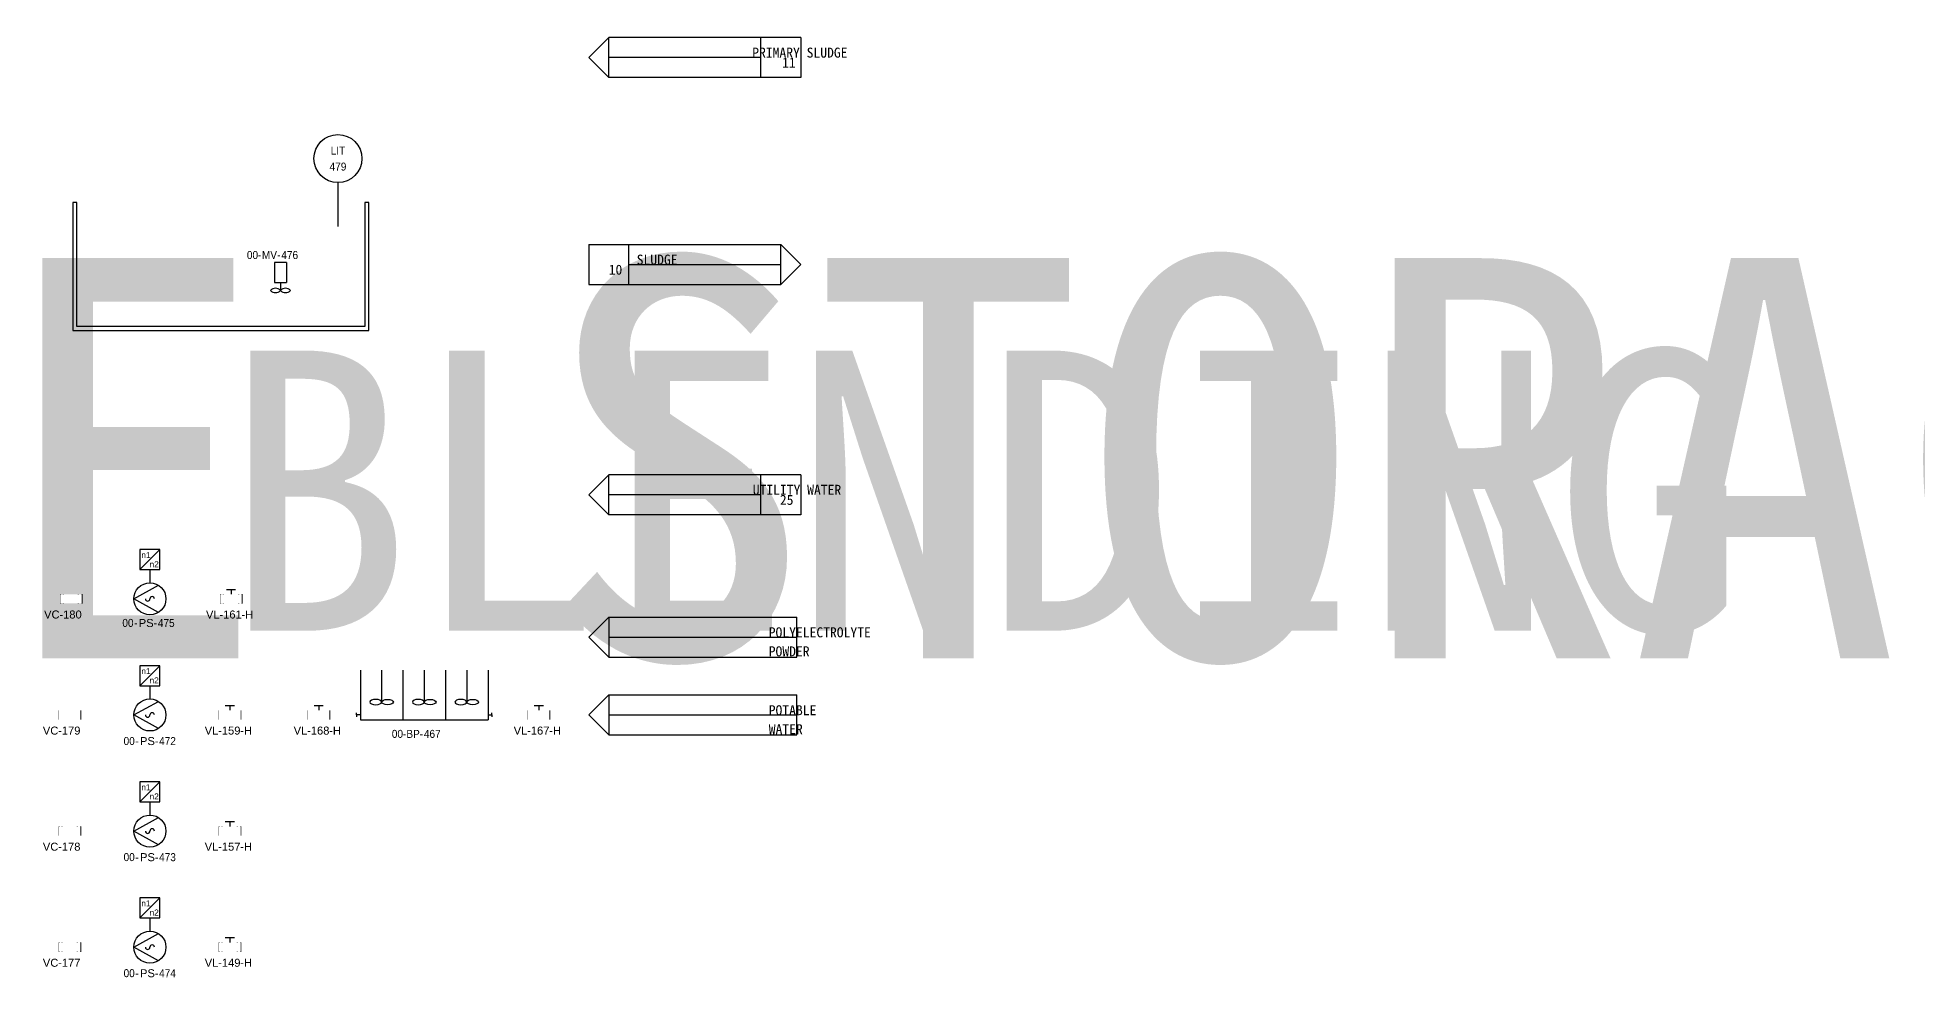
# Model space of a CAD drawing. Header units: millimetres. Extents: x 0 to 12089, y -479 to 374.
# Drawn here: x 5478.3 to 5948.1, y -258.6 to -23.8 of the extents above; entities that cross this region are included whole.
import ezdxf
from ezdxf.enums import TextEntityAlignment as Align

# ---------------------------------------------------------------- set-up
doc = ezdxf.new("R2018")
doc.units = ezdxf.units.MM
doc.header["$LTSCALE"] = 0.25
doc.set_wipeout_variables(frame=1)
for name, color, linetype, lineweight, true_color in [('equipment', 5, 'Continuous', 25, 0x0000ff), ('instrumentation', 7, 'Continuous', 25, 0xffffff), ('Text', 7, 'Continuous', 25, 0xffffff), ('unit', 1, 'Continuous', 25, 0xff0000), ('valve', 7, 'Continuous', 25, 0xffffff)]:
    doc.layers.add(name, color=color, linetype=linetype, lineweight=lineweight, true_color=true_color)
doc.styles.add('Organica', font='arial.ttf')
doc.styles.get("Standard").update_dxf_attribs({"font": 'arial.ttf'})

# ---------------------------------------------------------------- blocks, each defined once
blk = doc.blocks.new('*U209')
at = {"color": 4, "lineweight": 25, "ltscale": 0.25}
blk.add_line((0, 11), (0, 0), dxfattribs=at)
at = {"color": 4}
blk.add_circle((0, 17), 6, dxfattribs=at)
at = {"style": 'Organica', "width": 0.9}
for tag, flags, p in [('EQUIP_TYPE', 9, (31.18, 65.35)), ('AREA_CODE', 9, (31.18, 62.35)), ('NOTE_CHINESE', 9, (31.18, 56.35)), ('NOTE', 9, (31.18, 59.35)), ('MODEL', 9, (31.18, 53.35)), ('SPECIFICATION', 9, (31.18, 47.35)), ('MANUFACTURE', 9, (31.18, 50.35)), ('DO', 9, (31.18, 41.35)), ('DI', 9, (31.18, 44.35)), ('AI', 9, (31.18, 38.35)), ('AO', 9, (31.18, 35.35)), ('PB', 9, (31.18, 32.35)), ('PO', 9, (31.18, 29.35)), ('PROCESSUNITAREA', 9, (31.18, 26.35)), ('TAG_ID', 8, (0, 19)), ('TAG', 8, (0, 15))]:
    blk.add_attdef(tag, text='', height=2, dxfattribs=dict(at, flags=flags)).set_placement(p, align=Align.MIDDLE_CENTER)
blk = doc.blocks.new('*U349')
at = {"style": 'Organica', "flags": 1}
for tag, p in [('WIDTH', (-11.4, 38.99)), ('LENGTH', (-11.4, 33.02)), ('HEIGHT', (-11.4, 36.04)), ('LIQUIDLEVEL', (-11.4, 29.93)), ('VOLUME', (-11.4, 26.97))]:
    blk.add_attdef(tag, text='', height=2, dxfattribs=at).set_placement(p, align=Align.MIDDLE_CENTER)
at = {"layer": 'Text', "lineweight": 30, "flags": 104}
blk.add_attdef('NAME1', text='', height=2.5, dxfattribs=at).set_placement((74.29, -4.71), align=Align.MIDDLE_CENTER)
blk = doc.blocks.new('*U355')
at = {"lineweight": 25, "ltscale": 0.25}
for p, q in [((0, 12.38), (0, 0)), ((5.32, 12.38), (5.32, 4.42)), ((10.64, 12.38), (10.64, 0)), ((15.96, 12.38), (15.96, 4.42)), ((21.28, 12.38), (21.28, 0)), ((26.6, 12.38), (26.6, 4.42)), ((31.92, 12.38), (31.92, 0)), ((-0.92, 1.19), (-0.92, 1.69)), ((0, 1.19), (-0.92, 1.19)), ((-0.92, 1.19), (-0.92, 0.69)), ((0, 0), (10.64, 0)), ((10.64, 0), (21.28, 0)), ((21.28, 0), (31.92, 0)), ((31.92, 1.19), (32.85, 1.19)), ((32.85, 1.19), (32.85, 1.69)), ((32.85, 1.19), (32.85, 0.69))]:
    blk.add_line(p, q, dxfattribs=at)
at = {"extrusion": (0, 0, -1)}
for centre in [(3.84, 4.42), (14.48, 4.42), (25.12, 4.42)]:
    blk.add_ellipse(centre, major_axis=(1.48, 0), ratio=0.454465, dxfattribs=at)
for centre in [(6.8, 4.42), (17.44, 4.42), (28.09, 4.42)]:
    blk.add_ellipse(centre, major_axis=(-1.48, 0), ratio=0.454465)
at = {"char_height": 2, "width": 5.3402, "attachment_point": 6, "line_spacing_factor": 0.9, "style": 'Organica'}
for insert in [(11.47, -3.53), (15.67, -3.53)]:
    blk.add_mtext('{\\W0.9;-}', dxfattribs=dict(at, insert=insert))
at = {"style": 'Organica', "flags": 1}
for tag, p in [('EQUIP_TYPE', (49.38, 78.27)), ('NOTE', (49.38, 75.27)), ('NOTE_CHINESE', (49.38, 72.27)), ('CONSUMED_POWER', (49.38, 69.27)), ('STB_DTY', (49.38, 66.27)), ('MATERIAL', (49.38, 63.17)), ('INSTALLED_POWER', (49.38, 59.96)), ('MODEL', (49.38, 56.85)), ('MANUFACTURE', (49.38, 53.74)), ('UNIT_FLOW', (50.02, 50.66)), ('SP_FLOW', (50.02, 47.66)), ('RUNNINGHOURS', (50.24, 41.42)), ('INSTALLATION', (50.45, 44.48)), ('DI', (50.24, 38.42)), ('DO', (50.24, 35.42)), ('PB', (50.24, 32.42)), ('PO', (50.24, 29.42)), ('PROCESSUNITAREA', (50.24, 25.95))]:
    blk.add_attdef(tag, text='', height=2, dxfattribs=at).set_placement(p, align=Align.MIDDLE_CENTER)
at = {"style": 'Organica', "width": 0.9}
for tag, p in [('AREA_CODE', (10.67, -3.53)), ('TAG_ID', (14.85, -3.53))]:
    blk.add_attdef(tag, text='', height=2, dxfattribs=at).set_placement(p, align=Align.MIDDLE_RIGHT)
at = {"style": 'Organica', "width": 0.9, "flags": 8}
blk.add_attdef('TAG', text='', height=2, dxfattribs=at).set_placement((17.98, -3.53), align=Align.MIDDLE_CENTER)
blk = doc.blocks.new('*U421')
at = {"lineweight": 25, "ltscale": 0.25}
for p, q in [((-3.4, -2.11), (0, 4)), ((0, 4), (3.4, -2.11)), ((7.31, 2.5), (7.31, -2.5)), ((12.31, 2.5), (7.31, 2.5)), ((7.31, 2.5), (12.31, -2.5)), ((12.31, -2.5), (12.31, 2.5)), ((7.31, 0), (4, 0)), ((7.31, -2.5), (12.31, -2.5))]:
    blk.add_line(p, q, dxfattribs=at)
blk.add_circle((0, 0), 4)
for centre, start, end in [((0, 0.57), 90, 270), ((0, -0.57), 270, 90)]:
    blk.add_arc(centre, 0.57, start, end)
at = {"style": 'Organica'}
for s, p in [('n1', (10.2, 2.16)), ('n2', (7.9, 0.11))]:
    blk.add_text(s, height=1.5, rotation=270, dxfattribs=at).set_placement(p)
at = {"char_height": 2, "width": 5.3402, "attachment_point": 6, "rotation": 270, "line_spacing_factor": 0.9, "style": 'Organica'}
for insert in [(-6.02, 3.13), (-6.02, -1.77)]:
    blk.add_mtext('{\\W0.9;-}', dxfattribs=dict(at, insert=insert))
at = {"style": 'Organica', "flags": 1}
for tag, p in [('PUMP_TYPE', (-13.95, 99.74)), ('NOTE_CHINESE', (-13.95, 93.74)), ('NOTE', (-13.95, 96.74)), ('MATERIAL_HOUSING', (-13.95, 90.64)), ('MATERIAL_IMPELLER', (-13.95, 87.64)), ('INSTALLED_POWER', (-13.95, 81.43)), ('CONSUMED_POWER', (-13.95, 78.43)), ('MODEL', (-13.95, 75.32)), ('MANUFACTURE', (-13.95, 72.21)), ('UNIT_CAPACITY', (-13.42, 69.06)), ('SP_CAPACITY', (-13.42, 66.16)), ('UNIT_HEAD', (-13.42, 63.06)), ('SP_HEAD', (-13.42, 60.06)), ('INSTALLATION', (-13.42, 56.95)), ('STB_DTY', (-13.42, 53.63)), ('RUNNINGHOURS', (-13.42, 50.63)), ('HOSTNAME', (-12.95, 46.85)), ('FC-MAN', (-13.85, 47.7)), ('FC-MOD', (-13.85, 44.6)), ('DI', (-13.85, 41.6)), ('DO', (-13.85, 38.6)), ('AO', (-13.85, 32.6)), ('AI', (-13.85, 35.6)), ('PB', (-13.85, 29.6)), ('PROCESSUNITAREA', (-13.85, 23.6)), ('PO', (-13.85, 26.6))]:
    blk.add_attdef(tag, text='', height=2, dxfattribs=at).set_placement(p, align=Align.MIDDLE_CENTER)
at = {"style": 'Organica', "width": 0.9}
blk.add_attdef('AREA_CODE', text='', height=2, rotation=270, dxfattribs=at).set_placement((-6, 4.1), align=Align.MIDDLE_RIGHT)
at = {"style": 'Organica'}
blk.add_attdef('TAG_ID', text='', height=2, rotation=270, dxfattribs=at).set_placement((-6.02, -0.93), align=Align.MIDDLE_RIGHT)
at = {"style": 'Organica', "width": 0.9, "flags": 8}
blk.add_attdef('TAG', text='', height=2, rotation=270, dxfattribs=at).set_placement((-6.02, -4.08), align=Align.MIDDLE_CENTER)
blk = doc.blocks.new('*U427')
at = {"lineweight": 25, "ltscale": 0.25}
for p, q in [((-3.4, -2.11), (0, 4)), ((0, 4), (3.4, -2.11)), ((7.31, 2.5), (7.31, -2.5)), ((12.31, 2.5), (7.31, 2.5)), ((7.31, 2.5), (12.31, -2.5)), ((12.31, -2.5), (12.31, 2.5)), ((7.31, 0), (4, 0)), ((7.31, -2.5), (12.31, -2.5))]:
    blk.add_line(p, q, dxfattribs=at)
blk.add_circle((0, 0), 4)
for centre, start, end in [((0, 0.57), 90, 270), ((0, -0.57), 270, 90)]:
    blk.add_arc(centre, 0.57, start, end)
at = {"style": 'Organica'}
for s, p in [('n1', (10.2, 2.16)), ('n2', (7.9, 0.11))]:
    blk.add_text(s, height=1.5, rotation=270, dxfattribs=at).set_placement(p)
at = {"char_height": 2, "width": 5.3402, "attachment_point": 6, "rotation": 270, "line_spacing_factor": 0.9, "style": 'Organica'}
for insert in [(-6.52, 2.81), (-6.52, -2.09)]:
    blk.add_mtext('{\\W0.9;-}', dxfattribs=dict(at, insert=insert))
at = {"style": 'Organica', "flags": 1}
for tag, p in [('PUMP_TYPE', (-13.95, 99.74)), ('NOTE_CHINESE', (-13.95, 93.74)), ('NOTE', (-13.95, 96.74)), ('MATERIAL_HOUSING', (-13.95, 90.64)), ('MATERIAL_IMPELLER', (-13.95, 87.64)), ('INSTALLED_POWER', (-13.95, 81.43)), ('CONSUMED_POWER', (-13.95, 78.43)), ('MODEL', (-13.95, 75.32)), ('MANUFACTURE', (-13.95, 72.21)), ('UNIT_CAPACITY', (-13.42, 69.06)), ('SP_CAPACITY', (-13.42, 66.16)), ('UNIT_HEAD', (-13.42, 63.06)), ('SP_HEAD', (-13.42, 60.06)), ('INSTALLATION', (-13.42, 56.95)), ('STB_DTY', (-13.42, 53.63)), ('RUNNINGHOURS', (-13.42, 50.63)), ('HOSTNAME', (-12.95, 46.85)), ('FC-MAN', (-13.85, 47.7)), ('FC-MOD', (-13.85, 44.6)), ('DI', (-13.85, 41.6)), ('DO', (-13.85, 38.6)), ('AO', (-13.85, 32.6)), ('AI', (-13.85, 35.6)), ('PB', (-13.85, 29.6)), ('PROCESSUNITAREA', (-13.85, 23.6)), ('PO', (-13.85, 26.6))]:
    blk.add_attdef(tag, text='', height=2, dxfattribs=at).set_placement(p, align=Align.MIDDLE_CENTER)
at = {"style": 'Organica', "width": 0.9}
blk.add_attdef('AREA_CODE', text='', height=2, rotation=270, dxfattribs=at).set_placement((-6.5, 3.79), align=Align.MIDDLE_RIGHT)
at = {"style": 'Organica'}
blk.add_attdef('TAG_ID', text='', height=2, rotation=270, dxfattribs=at).set_placement((-6.52, -1.24), align=Align.MIDDLE_RIGHT)
at = {"style": 'Organica', "width": 0.9, "flags": 8}
blk.add_attdef('TAG', text='', height=2, rotation=270, dxfattribs=at).set_placement((-6.52, -4.39), align=Align.MIDDLE_CENTER)
blk = doc.blocks.new('*U431')
at = {"lineweight": 25, "ltscale": 0.25}
for p, q in [((-3.4, -2.11), (0, 4)), ((0, 4), (3.4, -2.11)), ((7.31, 2.5), (7.31, -2.5)), ((12.31, 2.5), (7.31, 2.5)), ((7.31, 2.5), (12.31, -2.5)), ((12.31, -2.5), (12.31, 2.5)), ((7.31, 0), (4, 0)), ((7.31, -2.5), (12.31, -2.5))]:
    blk.add_line(p, q, dxfattribs=at)
blk.add_circle((0, 0), 4)
for centre, start, end in [((0, 0.57), 90, 270), ((0, -0.57), 270, 90)]:
    blk.add_arc(centre, 0.57, start, end)
at = {"style": 'Organica'}
for s, p in [('n1', (10.2, 2.16)), ('n2', (7.9, 0.11))]:
    blk.add_text(s, height=1.5, rotation=270, dxfattribs=at).set_placement(p)
at = {"char_height": 2, "width": 5.3402, "attachment_point": 6, "rotation": 270, "line_spacing_factor": 0.9, "style": 'Organica'}
for insert in [(-6.52, 2.81), (-6.52, -2.09)]:
    blk.add_mtext('{\\W0.9;-}', dxfattribs=dict(at, insert=insert))
at = {"style": 'Organica', "flags": 1}
for tag, p in [('PUMP_TYPE', (-13.95, 99.74)), ('NOTE_CHINESE', (-13.95, 93.74)), ('NOTE', (-13.95, 96.74)), ('MATERIAL_HOUSING', (-13.95, 90.64)), ('MATERIAL_IMPELLER', (-13.95, 87.64)), ('INSTALLED_POWER', (-13.95, 81.43)), ('CONSUMED_POWER', (-13.95, 78.43)), ('MODEL', (-13.95, 75.32)), ('MANUFACTURE', (-13.95, 72.21)), ('UNIT_CAPACITY', (-13.42, 69.06)), ('SP_CAPACITY', (-13.42, 66.16)), ('UNIT_HEAD', (-13.42, 63.06)), ('SP_HEAD', (-13.42, 60.06)), ('INSTALLATION', (-13.42, 56.95)), ('STB_DTY', (-13.42, 53.63)), ('RUNNINGHOURS', (-13.42, 50.63)), ('HOSTNAME', (-12.95, 46.85)), ('FC-MAN', (-13.85, 47.7)), ('FC-MOD', (-13.85, 44.6)), ('DI', (-13.85, 41.6)), ('DO', (-13.85, 38.6)), ('AO', (-13.85, 32.6)), ('AI', (-13.85, 35.6)), ('PB', (-13.85, 29.6)), ('PROCESSUNITAREA', (-13.85, 23.6)), ('PO', (-13.85, 26.6))]:
    blk.add_attdef(tag, text='', height=2, dxfattribs=at).set_placement(p, align=Align.MIDDLE_CENTER)
at = {"style": 'Organica', "width": 0.9}
blk.add_attdef('AREA_CODE', text='', height=2, rotation=270, dxfattribs=at).set_placement((-6.5, 3.79), align=Align.MIDDLE_RIGHT)
at = {"style": 'Organica'}
blk.add_attdef('TAG_ID', text='', height=2, rotation=270, dxfattribs=at).set_placement((-6.52, -1.24), align=Align.MIDDLE_RIGHT)
at = {"style": 'Organica', "width": 0.9, "flags": 8}
blk.add_attdef('TAG', text='', height=2, rotation=270, dxfattribs=at).set_placement((-6.52, -4.39), align=Align.MIDDLE_CENTER)
blk = doc.blocks.new('*U435')
at = {"lineweight": 25, "ltscale": 0.25}
for p, q in [((-3.4, -2.11), (0, 4)), ((0, 4), (3.4, -2.11)), ((7.31, 2.5), (7.31, -2.5)), ((12.31, 2.5), (7.31, 2.5)), ((7.31, 2.5), (12.31, -2.5)), ((12.31, -2.5), (12.31, 2.5)), ((7.31, 0), (4, 0)), ((7.31, -2.5), (12.31, -2.5))]:
    blk.add_line(p, q, dxfattribs=at)
blk.add_circle((0, 0), 4)
for centre, start, end in [((0, 0.57), 90, 270), ((0, -0.57), 270, 90)]:
    blk.add_arc(centre, 0.57, start, end)
at = {"style": 'Organica'}
for s, p in [('n1', (10.2, 2.16)), ('n2', (7.9, 0.11))]:
    blk.add_text(s, height=1.5, rotation=270, dxfattribs=at).set_placement(p)
at = {"char_height": 2, "width": 5.3402, "attachment_point": 6, "rotation": 270, "line_spacing_factor": 0.9, "style": 'Organica'}
for insert in [(-6.52, 2.81), (-6.52, -2.09)]:
    blk.add_mtext('{\\W0.9;-}', dxfattribs=dict(at, insert=insert))
at = {"style": 'Organica', "flags": 1}
for tag, p in [('PUMP_TYPE', (-13.95, 99.74)), ('NOTE_CHINESE', (-13.95, 93.74)), ('NOTE', (-13.95, 96.74)), ('MATERIAL_HOUSING', (-13.95, 90.64)), ('MATERIAL_IMPELLER', (-13.95, 87.64)), ('INSTALLED_POWER', (-13.95, 81.43)), ('CONSUMED_POWER', (-13.95, 78.43)), ('MODEL', (-13.95, 75.32)), ('MANUFACTURE', (-13.95, 72.21)), ('UNIT_CAPACITY', (-13.42, 69.06)), ('SP_CAPACITY', (-13.42, 66.16)), ('UNIT_HEAD', (-13.42, 63.06)), ('SP_HEAD', (-13.42, 60.06)), ('INSTALLATION', (-13.42, 56.95)), ('STB_DTY', (-13.42, 53.63)), ('RUNNINGHOURS', (-13.42, 50.63)), ('HOSTNAME', (-12.95, 46.85)), ('FC-MAN', (-13.85, 47.7)), ('FC-MOD', (-13.85, 44.6)), ('DI', (-13.85, 41.6)), ('DO', (-13.85, 38.6)), ('AO', (-13.85, 32.6)), ('AI', (-13.85, 35.6)), ('PB', (-13.85, 29.6)), ('PROCESSUNITAREA', (-13.85, 23.6)), ('PO', (-13.85, 26.6))]:
    blk.add_attdef(tag, text='', height=2, dxfattribs=at).set_placement(p, align=Align.MIDDLE_CENTER)
at = {"style": 'Organica', "width": 0.9}
blk.add_attdef('AREA_CODE', text='', height=2, rotation=270, dxfattribs=at).set_placement((-6.5, 3.79), align=Align.MIDDLE_RIGHT)
at = {"style": 'Organica'}
blk.add_attdef('TAG_ID', text='', height=2, rotation=270, dxfattribs=at).set_placement((-6.52, -1.24), align=Align.MIDDLE_RIGHT)
at = {"style": 'Organica', "width": 0.9, "flags": 8}
blk.add_attdef('TAG', text='', height=2, rotation=270, dxfattribs=at).set_placement((-6.52, -4.39), align=Align.MIDDLE_CENTER)
blk = doc.blocks.new('*U487')
at = {"lineweight": 25, "ltscale": 0.25}
for p, q in [((1, 2.5), (1, -2.5)), ((4, 2.5), (1, 2.5)), ((4, 2.5), (4, -2.5)), ((1, -2.5), (4, -2.5)), ((2.5, -2.5), (2.5, -4.5))]:
    blk.add_line(p, q, dxfattribs=at)
for centre, start, end in [((1.26, -5.67), 43.3642, 136.6358), ((1.26, -3.33), 223.3642, 316.6358), ((3.74, -5.67), 43.3642, 136.6358), ((3.74, -3.33), 223.3642, 316.6358)]:
    blk.add_arc(centre, 1.71, start, end)
at = {"char_height": 2, "width": 5.3402, "attachment_point": 6, "line_spacing_factor": 0.9, "style": 'Organica'}
for insert in [(-2.3, 4.35), (2.5, 4.35)]:
    blk.add_mtext('{\\W0.9;-}', dxfattribs=dict(at, insert=insert))
at = {"style": 'Organica', "flags": 1}
for tag, p in [('EQUIP_TYPE', (24.21, 100.23)), ('NOTE_CHINESE', (24.21, 94.23)), ('NOTE', (24.21, 97.23)), ('MATERIAL_BODY', (24.21, 91.13)), ('MATERIAL_SHAFT', (24.21, 88.13)), ('MATERIAL_BLADE', (24.21, 85.13)), ('POWER_CONSUMED', (24.21, 78.92)), ('POWER_INSTALLED', (24.21, 81.92)), ('MODEL', (24.21, 75.81)), ('MANUFACTURE', (24.21, 72.7)), ('UNIT_TANKW', (24.37, 69.45)), ('UNIT_TANKL', (24.37, 66.45)), ('UNIT_TANKD', (24.37, 63.45)), ('UNIT_TANKV', (24.37, 60.45)), ('SP_TANKW', (24.37, 57.45)), ('SP_TANKD', (24.37, 51.13)), ('SP_TANKL', (24.37, 54.24)), ('SP_TANKV', (24.37, 48.13)), ('INSTALLATION', (24.55, 41.95)), ('STB_DTY', (24.55, 44.95)), ('RUNNINGHOURS', (25.37, 38.97)), ('DO', (25.37, 32.97)), ('DI', (25.37, 35.97)), ('PB', (25.37, 23.97)), ('PO', (25.37, 20.97)), ('PROCESSUNITAREA', (25.37, 13.71)), ('NUMBER_OF_UNIT', (25.37, 17.58))]:
    blk.add_attdef(tag, text='', height=2, dxfattribs=at).set_placement(p, align=Align.MIDDLE_CENTER)
at = {"style": 'Organica', "width": 0.9}
for tag, p in [('AREA_CODE', (-3.1, 4.35)), ('TAG_ID', (1.64, 4.35))]:
    blk.add_attdef(tag, text='', height=2, dxfattribs=at).set_placement(p, align=Align.MIDDLE_RIGHT)
at = {"style": 'Organica', "width": 0.9, "flags": 8}
blk.add_attdef('TAG', text='', height=2, dxfattribs=at).set_placement((4.81, 4.35), align=Align.MIDDLE_CENTER)
blk = doc.blocks.new('RefALPoly')
at = {"lineweight": 25, "ltscale": 0.25}
for p, q in [((5, 5), (0, 0)), ((5, 5), (52, 5)), ((5, 5), (5, -5)), ((52, -5), (52, 5)), ((5, -5), (0, 0)), ((5, 0), (52, 0)), ((5, -5), (52, -5))]:
    blk.add_line(p, q, dxfattribs=at)
at = {"layer": 'Text', "lineweight": 30, "flags": 104}
for tag, p in [('NAME1', (45, 2.44)), ('NAME2', (45, -2.3))]:
    blk.add_attdef(tag, text='', height=2.5, dxfattribs=at).set_placement(p, align=Align.MIDDLE_RIGHT)
blk = doc.blocks.new('RefALPotable')
at = {"lineweight": 25, "ltscale": 0.25}
for p, q in [((5, 5), (0, 0)), ((5, 5), (52, 5)), ((5, 5), (5, -5)), ((52, -5), (52, 5)), ((5, 0), (52, 0)), ((5, -5), (0, 0)), ((5, -5), (52, -5))]:
    blk.add_line(p, q, dxfattribs=at)
at = {"layer": 'Text', "lineweight": 30, "flags": 104}
for tag, p in [('NAME1', (45, 2.44)), ('NAME2', (45, -2.3))]:
    blk.add_attdef(tag, text='', height=2.5, dxfattribs=at).set_placement(p, align=Align.MIDDLE_RIGHT)
blk = doc.blocks.new('RefALRawSludge')
at = {"lineweight": 25, "ltscale": 0.25}
for p, q in [((-48, 5), (-53, 0)), ((0, 5), (-48, 5)), ((-48, -5), (-48, 5)), ((-10, -5), (-10, 5)), ((0, 5), (0, -5)), ((-48, -5), (-53, 0)), ((-10, 0), (-48, 0)), ((0, -5), (-48, -5))]:
    blk.add_line(p, q, dxfattribs=at)
at = {"layer": 'Text', "lineweight": 30, "flags": 104}
blk.add_attdef('NAME', text='', height=2.5, dxfattribs=at).set_placement((-12.13, 2.5), align=Align.MIDDLE_RIGHT)
blk.add_attdef('ID', text='', height=2.5, dxfattribs=at).set_placement((-4.65, 0), align=Align.MIDDLE_CENTER)
blk = doc.blocks.new('RefAR10Sludge')
at = {"lineweight": 25, "ltscale": 0.25}
for p, q in [((0, 5), (48, 5)), ((0, 5), (0, -5)), ((10, -5), (10, 5)), ((48, -5), (48, 5)), ((48, 5), (53, 0)), ((10, 0), (48, 0)), ((48, -5), (53, 0)), ((0, -5), (48, -5))]:
    blk.add_line(p, q, dxfattribs=at)
at = {"layer": 'Text', "lineweight": 30, "flags": 104}
blk.add_attdef('Name', text='', height=2.5, dxfattribs=at).set_placement((12, 2.5), align=Align.MIDDLE_LEFT)
blk.add_attdef('ID', text='', height=2.5, dxfattribs=at).set_placement((5, 0), align=Align.MIDDLE_CENTER)
blk = doc.blocks.new('RefAL25UtilityWater')
at = {"lineweight": 25, "ltscale": 0.25}
for p, q in [((5, 5), (0, 0)), ((53, 5), (5, 5)), ((5, -5), (5, 5)), ((43, -5), (43, 5)), ((53, 5), (53, -5)), ((43, 0), (5, 0)), ((5, -5), (0, 0)), ((53, -5), (5, -5))]:
    blk.add_line(p, q, dxfattribs=at)
at = {"layer": 'Text', "lineweight": 30, "flags": 104}
blk.add_attdef('Name', text='', height=2.5, dxfattribs=at).set_placement((41, 2.5), align=Align.MIDDLE_RIGHT)
blk.add_attdef('ID', text='', height=2.5, dxfattribs=at).set_placement((47.78, 0), align=Align.MIDDLE_CENTER)
blk = doc.blocks.new('*U522')
at = {"lineweight": 25, "ltscale": 0.25, "flags": 128}
blk.add_lwpolyline([(0, 32), (0, 0), (74, 0), (74, 32), (73, 32), (73, 1), (1, 1), (1, 32)], close=True, dxfattribs=at)
at = {"style": 'Organica', "flags": 1}
for tag, p in [('WIDTH', (-11.4, 38.99)), ('LENGTH', (-11.4, 33.02)), ('HEIGHT', (-11.4, 36.04)), ('LIQUIDLEVEL', (-11.4, 29.93)), ('VOLUME', (-11.4, 26.97))]:
    blk.add_attdef(tag, text='', height=2, dxfattribs=at).set_placement(p, align=Align.MIDDLE_CENTER)
at = {"layer": 'Text', "lineweight": 30, "flags": 104}
blk.add_attdef('i18N-PID-0352', text='', height=2.5, dxfattribs=at).set_placement((37, -5), align=Align.MIDDLE_CENTER)
blk = doc.blocks.new('*U556')
blk.add_hatch(color=256).paths.add_polyline_path([(-0.5, 0, 1), (0.5, 0, 1)])
at = {"lineweight": 25, "ltscale": 0.25}
for p, q in [((-2.67, 1.14), (-2.67, -1.14)), ((-1.9, -1.14), (-1.9, 1.14)), ((-0.46, 0.19), (-1.9, 0.76)), ((1.14, 2.29), (-1.14, 2.29)), ((0, 2.29), (0, 0)), ((0.46, 0.19), (1.9, 0.76)), ((1.9, -1.14), (1.9, 1.14)), ((2.67, 1.14), (2.67, -1.14)), ((-1.9, -0.76), (-0.46, -0.19)), ((1.9, -0.76), (0.46, -0.19))]:
    blk.add_line(p, q, dxfattribs=at)
blk.add_circle((0, 0), 0.5)
at = {"char_height": 2, "width": 5.3402, "style": 'Organica'}
for s, insert, attachment_point in [('-', (-1.98, -3.9), 6), ('-H', (2.6, -3.9), 4)]:
    blk.add_mtext(s, dxfattribs=dict(at, insert=insert, attachment_point=attachment_point))
at = {"style": 'Organica'}
for tag, flags, p in [('EQUIP_TYPE', 1, (-8.63, 62.54)), ('NOTE_CHINESE', 1, (-8.63, 56.54)), ('NOTE', 1, (-8.63, 59.54)), ('AREA_CODE', 1, (-8.63, 53.54)), ('DO', 1, (-8.63, 47.54)), ('DI', 1, (-8.63, 50.54)), ('AO', 1, (-8.63, 41.54)), ('AI', 1, (-8.63, 44.54)), ('PB', 1, (-8.63, 38.54)), ('SP_ACTUATED', 1, (-8.63, 32.54)), ('PO', 1, (-8.63, 35.54)), ('SIZE', 1, (-8.63, 23.54)), ('MATERIAL', 1, (-8.63, 19.54)), ('PRESSURE', 1, (-8.63, 15.54)), ('PROCESSUNITAREA', 1, (-8.63, 11.72)), ('TAG', 8, (0.33, -3.9))]:
    blk.add_attdef(tag, text='', height=2, dxfattribs=dict(at, flags=flags)).set_placement(p, align=Align.MIDDLE_CENTER)
blk.add_attdef('TAG_ID', text='', height=2, dxfattribs=at).set_placement((-2.86, -3.9), align=Align.MIDDLE_RIGHT)
blk.add_wipeout([(-2.67, 1.14), (2.67, 1.14), (2.67, -1.14), (-2.67, -1.14)])
blk = doc.blocks.new('*U566')
at = {"lineweight": 25, "ltscale": 0.25}
for p, q in [((-2.67, 1.14), (-2.67, -1.14)), ((-1.9, -1.14), (-1.9, 1.14)), ((1.9, 0.76), (-1.9, -0.76)), ((-1.9, -0.76), (-1.09, 0.17)), ((1.9, -1.14), (1.9, 1.14)), ((2.67, 1.14), (2.67, -1.14)), ((-1.9, -0.76), (-0.67, -0.87))]:
    blk.add_line(p, q, dxfattribs=at)
at = {"insert": (-1.98, -3.9), "char_height": 2, "width": 5.3402, "attachment_point": 6, "style": 'Organica'}
blk.add_mtext('-', dxfattribs=at)
at = {"style": 'Organica'}
for tag, flags, p in [('EQUIP_TYPE', 1, (-8.63, 62.54)), ('NOTE_CHINESE', 1, (-8.63, 56.54)), ('NOTE', 1, (-8.63, 59.54)), ('AREA_CODE', 1, (-8.63, 53.54)), ('DO', 1, (-8.63, 47.54)), ('DI', 1, (-8.63, 50.54)), ('AO', 1, (-8.63, 41.54)), ('AI', 1, (-8.63, 44.54)), ('PB', 1, (-8.63, 38.54)), ('SP_ACTUATED', 1, (-8.63, 32.54)), ('PO', 1, (-8.63, 35.54)), ('SIZE', 1, (-8.63, 23.54)), ('MATERIAL', 1, (-8.63, 19.54)), ('PRESSURE', 1, (-8.63, 15.54)), ('PROCESSUNITAREA', 1, (-8.63, 11.72)), ('TAG', 8, (0.33, -3.9))]:
    blk.add_attdef(tag, text='', height=2, dxfattribs=dict(at, flags=flags)).set_placement(p, align=Align.MIDDLE_CENTER)
blk.add_attdef('TAG_ID', text='', height=2, dxfattribs=at).set_placement((-2.86, -3.9), align=Align.MIDDLE_RIGHT)
blk.add_wipeout([(-2.67, 1.14), (2.67, 1.14), (2.67, -1.14), (-2.67, -1.14)])

msp = doc.modelspace()

# ---------------------------------------------------------------- block references
ref = msp.add_blockref('RefALRawSludge', (5669, -28.78))
lines = msp.add_mtext('11', dxfattribs={"layer": 'Text', "insert": (5664.34, -28.78), "char_height": 2.5, "attachment_point": 1})
ref.add_attrib('ID', '', (5664.34, -28.78), dxfattribs={"flags": 104}).embed_mtext(lines)
lines = msp.add_mtext('PRIMARY SLUDGE', dxfattribs={"layer": 'Text', "insert": (5656.87, -26.28), "char_height": 2.5, "attachment_point": 1})
ref.add_attrib('NAME', '', (5656.87, -26.28), dxfattribs={"flags": 104}).embed_mtext(lines)
ref = msp.add_blockref('RefAR10Sludge', (5616, -80.5))
lines = msp.add_mtext('10', dxfattribs={"layer": 'Text', "insert": (5621, -80.5), "char_height": 2.5, "attachment_point": 1})
ref.add_attrib('ID', '', (5621, -80.5), dxfattribs={"flags": 104}).embed_mtext(lines)
lines = msp.add_mtext('SLUDGE', dxfattribs={"layer": 'Text', "insert": (5628, -78), "char_height": 2.5, "attachment_point": 1})
ref.add_attrib('Name', '', (5628, -78), dxfattribs={"flags": 104}).embed_mtext(lines)
ref = msp.add_blockref('RefAL25UtilityWater', (5616, -138))
lines = msp.add_mtext('25', dxfattribs={"layer": 'Text', "insert": (5663.78, -138), "char_height": 2.5, "attachment_point": 1})
ref.add_attrib('ID', '', (5663.78, -138), dxfattribs={"flags": 104}).embed_mtext(lines)
lines = msp.add_mtext('UTILITY WATER', dxfattribs={"layer": 'Text', "insert": (5657, -135.5), "char_height": 2.5, "attachment_point": 1})
ref.add_attrib('Name', '', (5657, -135.5), dxfattribs={"flags": 104}).embed_mtext(lines)
ref = msp.add_blockref('RefALPoly', (5616, -173.55))
lines = msp.add_mtext('POWDER', dxfattribs={"layer": 'Text', "insert": (5661, -175.85), "char_height": 2.5, "attachment_point": 1})
ref.add_attrib('NAME2', '', (5661, -175.85), dxfattribs={"flags": 104}).embed_mtext(lines)
lines = msp.add_mtext('POLYELECTROLYTE', dxfattribs={"layer": 'Text', "insert": (5661, -171.1), "char_height": 2.5, "attachment_point": 1})
ref.add_attrib('NAME1', '', (5661, -171.1), dxfattribs={"flags": 104}).embed_mtext(lines)
ref = msp.add_blockref('RefALPotable', (5616, -193))
lines = msp.add_mtext('WATER', dxfattribs={"layer": 'Text', "insert": (5661, -195.3), "char_height": 2.5, "attachment_point": 1})
ref.add_attrib('NAME2', '', (5661, -195.3), dxfattribs={"flags": 104}).embed_mtext(lines)
lines = msp.add_mtext('POTABLE', dxfattribs={"layer": 'Text', "insert": (5661, -190.56), "char_height": 2.5, "attachment_point": 1})
ref.add_attrib('NAME1', '', (5661, -190.56), dxfattribs={"flags": 104}).embed_mtext(lines)
at = {"layer": 'equipment'}
ref = msp.add_blockref('*U487', (5536.46, -82.45), dxfattribs=at)
ref.add_attrib('TAG', '476', dxfattribs={"layer": '0', "height": 2, "style": 'Organica', "width": 0.9}).set_placement((5541.27, -78.09), align=Align.MIDDLE_CENTER)
ref.add_attrib('AREA_CODE', '00', dxfattribs={"layer": '0', "height": 2, "style": 'Organica', "width": 0.9}).set_placement((5533.36, -78.09), align=Align.MIDDLE_RIGHT)
ref.add_attrib('TAG_ID', 'MV', dxfattribs={"layer": '0', "height": 2, "style": 'Organica', "width": 0.9}).set_placement((5538.09, -78.09), align=Align.MIDDLE_RIGHT)
ref = msp.add_blockref('*U421', (5506.33, -164), dxfattribs=dict(at, rotation=90))
ref.add_attrib('TAG', '475', dxfattribs={"layer": '0', "height": 2, "style": 'Organica', "width": 0.9}).set_placement((5510.41, -170.02), align=Align.MIDDLE_CENTER)
ref.add_attrib('AREA_CODE', '00', dxfattribs={"layer": '0', "height": 2, "style": 'Organica', "width": 0.9}).set_placement((5502.23, -170), align=Align.MIDDLE_RIGHT)
ref.add_attrib('TAG_ID', 'PS', dxfattribs={"layer": '0', "height": 2, "style": 'Organica'}).set_placement((5507.26, -170.02), align=Align.MIDDLE_RIGHT)
ref = msp.add_blockref('*U427', (5506.33, -193), dxfattribs=dict(at, rotation=90))
ref.add_attrib('TAG', '472', dxfattribs={"layer": '0', "height": 2, "style": 'Organica', "width": 0.9}).set_placement((5510.72, -199.52), align=Align.MIDDLE_CENTER)
ref.add_attrib('AREA_CODE', '00', dxfattribs={"layer": '0', "height": 2, "style": 'Organica', "width": 0.9}).set_placement((5502.54, -199.5), align=Align.MIDDLE_RIGHT)
ref.add_attrib('TAG_ID', 'PS', dxfattribs={"layer": '0', "height": 2, "style": 'Organica'}).set_placement((5507.57, -199.52), align=Align.MIDDLE_RIGHT)
ref = msp.add_blockref('*U355', (5558.92, -194.19), dxfattribs=at)
ref.add_attrib('TAG', '467', dxfattribs={"layer": '0', "height": 2, "style": 'Organica', "width": 0.9}).set_placement((5576.9, -197.72), align=Align.MIDDLE_CENTER)
ref.add_attrib('AREA_CODE', '00', dxfattribs={"layer": '0', "height": 2, "style": 'Organica', "width": 0.9}).set_placement((5569.59, -197.72), align=Align.MIDDLE_RIGHT)
ref.add_attrib('TAG_ID', 'BP', dxfattribs={"layer": '0', "height": 2, "style": 'Organica', "width": 0.9}).set_placement((5573.78, -197.72), align=Align.MIDDLE_RIGHT)
ref = msp.add_blockref('*U431', (5506.33, -222), dxfattribs=dict(at, rotation=90))
ref.add_attrib('TAG', '473', dxfattribs={"layer": '0', "height": 2, "style": 'Organica', "width": 0.9}).set_placement((5510.72, -228.52), align=Align.MIDDLE_CENTER)
ref.add_attrib('AREA_CODE', '00', dxfattribs={"layer": '0', "height": 2, "style": 'Organica', "width": 0.9}).set_placement((5502.54, -228.5), align=Align.MIDDLE_RIGHT)
ref.add_attrib('TAG_ID', 'PS', dxfattribs={"layer": '0', "height": 2, "style": 'Organica'}).set_placement((5507.57, -228.52), align=Align.MIDDLE_RIGHT)
ref = msp.add_blockref('*U435', (5506.33, -251), dxfattribs=dict(at, rotation=90))
ref.add_attrib('TAG', '474', dxfattribs={"layer": '0', "height": 2, "style": 'Organica', "width": 0.9}).set_placement((5510.72, -257.52), align=Align.MIDDLE_CENTER)
ref.add_attrib('AREA_CODE', '00', dxfattribs={"layer": '0', "height": 2, "style": 'Organica', "width": 0.9}).set_placement((5502.54, -257.5), align=Align.MIDDLE_RIGHT)
ref.add_attrib('TAG_ID', 'PS', dxfattribs={"layer": '0', "height": 2, "style": 'Organica'}).set_placement((5507.57, -257.52), align=Align.MIDDLE_RIGHT)
at = {"layer": 'instrumentation'}
ref = msp.add_blockref('*U209', (5553.33, -71), dxfattribs=at)
ref.add_attrib('TAG', '479', dxfattribs={"layer": '0', "height": 2, "style": 'Organica', "width": 0.9}).set_placement((5553.33, -56), align=Align.MIDDLE_CENTER)
ref.add_attrib('TAG_ID', 'LIT', dxfattribs={"layer": '0', "height": 2, "style": 'Organica', "width": 0.9}).set_placement((5553.33, -52), align=Align.MIDDLE_CENTER)
at = {"layer": 'unit'}
ref = msp.add_blockref('*U349', (5053.33, -74.17), dxfattribs=at)
lines = msp.add_mtext('SLUDGE STORAGE TANK', dxfattribs={"layer": 'Text', "insert": (5127.62, -78.88), "char_height": 100, "attachment_point": 1})
ref.add_attrib('NAME1', '', (5127.62, -78.88), dxfattribs={"flags": 104}).embed_mtext(lines)
ref = msp.add_blockref('*U522', (5487.07, -96.96), dxfattribs=at)
lines = msp.add_mtext('BLENDING TANK', dxfattribs={"layer": 'Text', "insert": (5524.07, -101.96), "char_height": 70, "attachment_point": 1})
ref.add_attrib('i18N-PID-0352', '', (5524.07, -101.96), dxfattribs={"flags": 104}).embed_mtext(lines)
at = {"layer": 'valve'}
ref = msp.add_blockref('*U566', (5486.3, -193), dxfattribs=at)
ref.add_attrib('TAG', '179', dxfattribs={"layer": '0', "height": 2, "style": 'Organica'}).set_placement((5486.63, -196.9), align=Align.MIDDLE_CENTER)
ref.add_attrib('TAG_ID', 'VC', dxfattribs={"layer": '0', "height": 2, "style": 'Organica'}).set_placement((5483.44, -196.9), align=Align.MIDDLE_RIGHT)
ref = msp.add_blockref('*U556', (5526.3, -193), dxfattribs=at)
ref.add_attrib('TAG', '159', dxfattribs={"layer": '0', "height": 2, "style": 'Organica'}).set_placement((5526.63, -196.9), align=Align.MIDDLE_CENTER)
ref.add_attrib('TAG_ID', 'VL', dxfattribs={"layer": '0', "height": 2, "style": 'Organica'}).set_placement((5523.44, -196.9), align=Align.MIDDLE_RIGHT)
ref = msp.add_blockref('*U556', (5548.53, -193), dxfattribs=at)
ref.add_attrib('TAG', '168', dxfattribs={"layer": '0', "height": 2, "style": 'Organica'}).set_placement((5548.86, -196.9), align=Align.MIDDLE_CENTER)
ref.add_attrib('TAG_ID', 'VL', dxfattribs={"layer": '0', "height": 2, "style": 'Organica'}).set_placement((5545.67, -196.9), align=Align.MIDDLE_RIGHT)
ref = msp.add_blockref('*U556', (5603.53, -193), dxfattribs=at)
ref.add_attrib('TAG', '167', dxfattribs={"layer": '0', "height": 2, "style": 'Organica'}).set_placement((5603.86, -196.9), align=Align.MIDDLE_CENTER)
ref.add_attrib('TAG_ID', 'VL', dxfattribs={"layer": '0', "height": 2, "style": 'Organica'}).set_placement((5600.67, -196.9), align=Align.MIDDLE_RIGHT)
ref = msp.add_blockref('*U556', (5526.3, -222), dxfattribs=at)
ref.add_attrib('TAG', '157', dxfattribs={"layer": '0', "height": 2, "style": 'Organica'}).set_placement((5526.63, -225.9), align=Align.MIDDLE_CENTER)
ref.add_attrib('TAG_ID', 'VL', dxfattribs={"layer": '0', "height": 2, "style": 'Organica'}).set_placement((5523.44, -225.9), align=Align.MIDDLE_RIGHT)
ref = msp.add_blockref('*U566', (5486.3, -222), dxfattribs=at)
ref.add_attrib('TAG', '178', dxfattribs={"layer": '0', "height": 2, "style": 'Organica'}).set_placement((5486.63, -225.9), align=Align.MIDDLE_CENTER)
ref.add_attrib('TAG_ID', 'VC', dxfattribs={"layer": '0', "height": 2, "style": 'Organica'}).set_placement((5483.44, -225.9), align=Align.MIDDLE_RIGHT)
ref = msp.add_blockref('*U556', (5526.3, -251), dxfattribs=at)
ref.add_attrib('TAG', '149', dxfattribs={"layer": '0', "height": 2, "style": 'Organica'}).set_placement((5526.63, -254.9), align=Align.MIDDLE_CENTER)
ref.add_attrib('TAG_ID', 'VL', dxfattribs={"layer": '0', "height": 2, "style": 'Organica'}).set_placement((5523.44, -254.9), align=Align.MIDDLE_RIGHT)
ref = msp.add_blockref('*U566', (5486.3, -251), dxfattribs=at)
ref.add_attrib('TAG', '177', dxfattribs={"layer": '0', "height": 2, "style": 'Organica'}).set_placement((5486.63, -254.9), align=Align.MIDDLE_CENTER)
ref.add_attrib('TAG_ID', 'VC', dxfattribs={"layer": '0', "height": 2, "style": 'Organica'}).set_placement((5483.44, -254.9), align=Align.MIDDLE_RIGHT)

# ---------------------------------------------------------------- next in the draw order: block references
ref = msp.add_blockref('*U566', (5486.61, -164), dxfattribs=at)
ref.add_attrib('TAG', '180', dxfattribs={"layer": '0', "height": 2, "style": 'Organica'}).set_placement((5486.95, -167.9), align=Align.MIDDLE_CENTER)
ref.add_attrib('TAG_ID', 'VC', dxfattribs={"layer": '0', "height": 2, "style": 'Organica'}).set_placement((5483.75, -167.9), align=Align.MIDDLE_RIGHT)
ref = msp.add_blockref('*U556', (5526.61, -164), dxfattribs=at)
ref.add_attrib('TAG', '161', dxfattribs={"layer": '0', "height": 2, "style": 'Organica'}).set_placement((5526.95, -167.9), align=Align.MIDDLE_CENTER)
ref.add_attrib('TAG_ID', 'VL', dxfattribs={"layer": '0', "height": 2, "style": 'Organica'}).set_placement((5523.75, -167.9), align=Align.MIDDLE_RIGHT)

doc.saveas('drawing.dxf')
